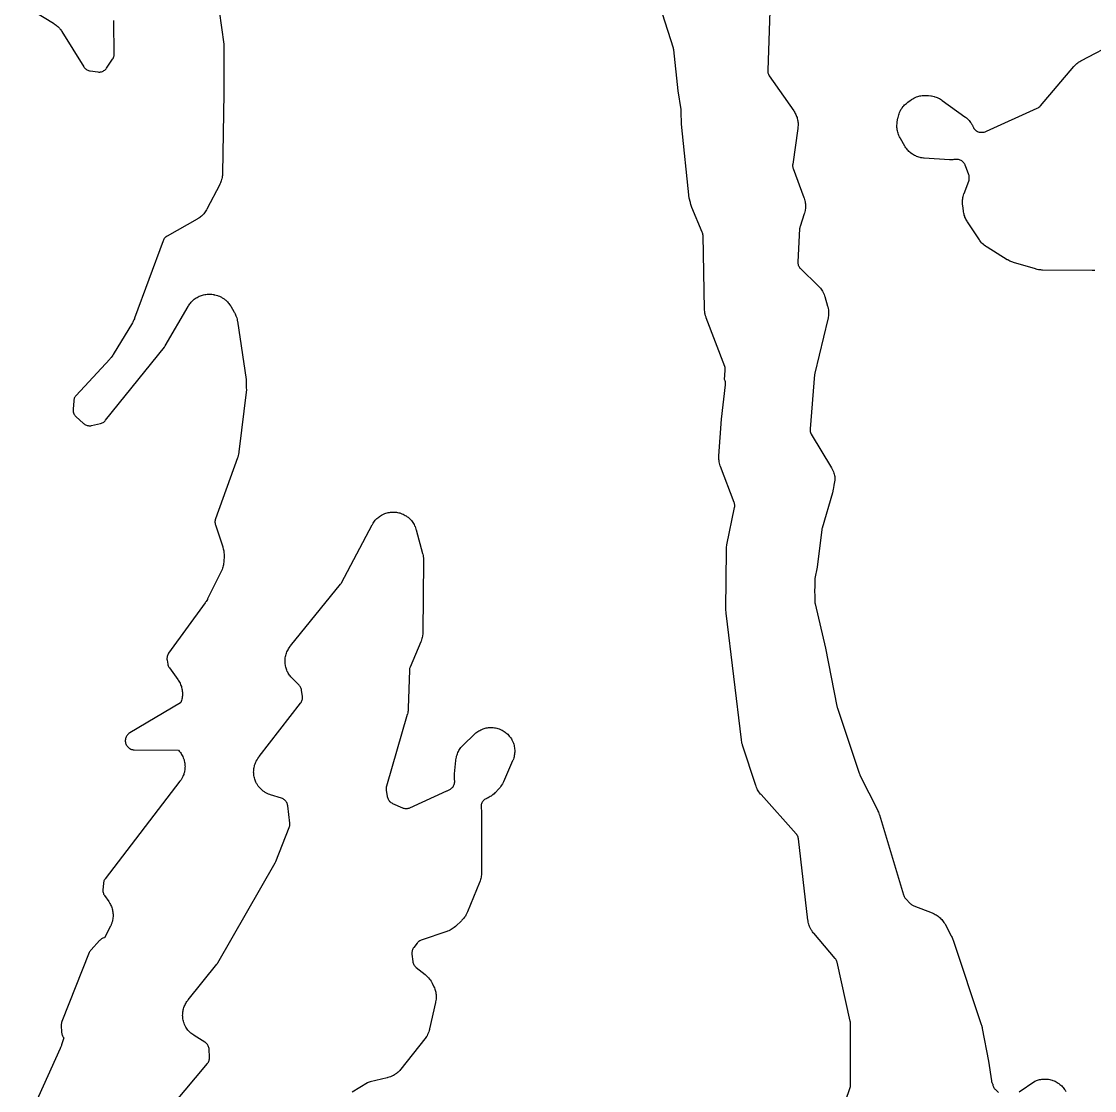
# Model space of a CAD drawing. Header units: millimetres. Extents: x 0 to 194, y 0 to 298.
# Drawn here: x 108.6 to 144.29, y 189.01 to 224.58 of the extents above; entities that cross this region are included whole.
import ezdxf

# ---------------------------------------------------------------- set-up
doc = ezdxf.new("R2010")
doc.units = ezdxf.units.MM
doc.layers.add('CUT', color=7, linetype='CONTINUOUS')

msp = doc.modelspace()

# ---------------------------------------------------------------- linework, layer by layer
at = {"layer": 'CUT'}
for points in [[(136.0105, 188.6512), (136.1632, 189.1092), (136.1717, 189.1404), (136.1769, 189.1724), (136.1786, 189.2047), (136.174, 191.2537), (136.1722, 191.2862), (136.1668, 191.3183), (135.7311, 193.2736), (135.7233, 193.3018), (135.7129, 193.3291), (135.6998, 193.3553), (135.6843, 193.38), (135.6664, 193.4032), (134.9519, 194.2396), (134.938, 194.2568), (134.9109, 194.2918), (134.8856, 194.3281), (134.868, 194.3562), (134.8464, 194.3948), (134.8317, 194.4245), (134.814, 194.4651), (134.8022, 194.4961), (134.7886, 194.5382), (134.7799, 194.5702), (134.7705, 194.6134), (134.7632, 194.6571), (134.7601, 194.679), (134.4439, 197.3802), (134.4388, 197.4104), (134.4306, 197.44), (134.4195, 197.4685), (134.4055, 197.4958), (134.3888, 197.5215), (134.3695, 197.5454), (133.1999, 198.8525), (133.1849, 198.8702), (133.1558, 198.9063), (133.1286, 198.9439), (133.1097, 198.973), (133.0865, 199.0132), (133.0707, 199.0441), (133.0517, 199.0865), (133.035, 199.1297), (133.0272, 199.1516), (132.5851, 200.4974), (132.5787, 200.5188), (132.5669, 200.5616), (132.5573, 200.6051), (132.5498, 200.6489), (132.5466, 200.671), (132.0401, 204.8908), (132.0376, 204.9192), (132.0336, 204.9901), (132.0329, 205.0185), (132.0466, 206.9889), (132.0473, 207.0107), (132.0497, 207.0543), (132.0543, 207.0977), (132.0609, 207.1409), (132.0647, 207.1624), (132.319, 208.4089), (132.3234, 208.4368), (132.325, 208.4649), (132.3241, 208.4932), (132.3205, 208.5212), (132.3142, 208.5487), (132.3054, 208.5755), (131.8525, 209.7654), (131.8444, 209.7886), (131.8294, 209.8355), (131.8171, 209.8831), (131.8098, 209.9193), (131.8027, 209.968), (131.7993, 210.0047), (131.7976, 210.0539), (131.7986, 210.1031), (131.7997, 210.1277), (131.89, 211.3412), (132.0206, 212.4833), (132.0224, 212.5099), (132.0219, 212.5366), (132.019, 212.5631), (132.0138, 212.5892), (132.0062, 212.6148), (131.9885, 212.6664), (132.0107, 212.9654), (132.0114, 212.9981), (132.0085, 213.0307), (132.002, 213.0628), (131.9921, 213.0939), (131.3786, 214.7137), (131.3702, 214.7379), (131.3549, 214.7866), (131.3423, 214.8362), (131.335, 214.8738), (131.3281, 214.9245), (131.3242, 214.9755), (131.3229, 215.001), (131.2718, 217.4551), (131.2699, 217.4837), (131.2652, 217.512), (131.2578, 217.5398), (131.2478, 217.5667), (130.8961, 218.3905), (130.8709, 218.4822), (130.854, 218.5439), (130.8504, 218.5569), (130.813, 218.6931), (130.5546, 221.1628), (130.5457, 221.5764), (130.5445, 221.5972), (130.542, 221.6256), (130.5393, 221.6463), (130.4394, 222.2643), (130.2966, 223.6297), (130.292, 223.6593), (130.2845, 223.6882), (129.6508, 225.7103)], [(115.1044, 225.491), (115.3381, 223.8196), (115.3335, 222.1925), (115.2891, 219.5181), (115.2883, 219.4972), (115.2857, 219.4556), (115.2811, 219.4142), (115.2763, 219.3833), (115.2679, 219.3425), (115.2602, 219.3122), (115.2481, 219.2723), (115.2377, 219.2429), (115.2219, 219.2043), (115.2044, 219.1664), (115.1952, 219.1477), (114.77, 218.3312), (114.7596, 218.3122), (114.7378, 218.2749), (114.7142, 218.2386), (114.6953, 218.2123), (114.6683, 218.1785), (114.6469, 218.1542), (114.6169, 218.1231), (114.5933, 218.1009), (114.5603, 218.0728), (114.5347, 218.053), (114.4992, 218.0282), (114.4627, 218.0052), (114.4441, 217.9941), (113.4448, 217.4304), (113.4193, 217.4142), (113.3956, 217.3956), (113.3738, 217.3747), (113.3543, 217.3517), (113.3371, 217.3269), (113.3226, 217.3005), (113.3107, 217.2727), (112.3651, 214.7039), (112.3572, 214.684), (112.3405, 214.6446), (112.322, 214.606), (112.3016, 214.5684), (112.291, 214.5498), (111.6526, 213.4923), (111.6402, 213.4729), (111.6145, 213.4348), (111.5868, 213.398), (111.5572, 213.3627), (111.542, 213.3454), (110.4198, 212.1357), (110.4014, 212.1138), (110.3852, 212.0903), (110.3712, 212.0653), (110.3597, 212.0391), (110.3507, 212.012), (110.3444, 211.9841), (110.3408, 211.9557), (110.3182, 211.6747), (110.3173, 211.6444), (110.3195, 211.6141), (110.3247, 211.5842), (110.3329, 211.5549), (110.344, 211.5267), (110.358, 211.4997), (110.3745, 211.4743), (110.3936, 211.4507), (110.415, 211.4291), (110.6628, 211.2029), (110.6852, 211.1843), (110.7093, 211.1681), (110.7349, 211.1542), (110.7616, 211.1429), (110.7894, 211.1342), (110.8178, 211.1282), (110.8467, 211.125), (110.8757, 211.1247), (110.9047, 211.1271), (110.9333, 211.1323), (111.237, 211.2032), (111.2643, 211.211), (111.2908, 211.2213), (111.3162, 211.2341), (111.3403, 211.2493), (111.3628, 211.2666), (111.3836, 211.286), (111.4025, 211.3073), (113.3592, 213.7397), (113.373, 213.7583), (113.3854, 213.778), (114.1444, 215.0954), (114.155, 215.1131), (114.1772, 215.1478), (114.201, 215.1814), (114.2199, 215.2058), (114.2466, 215.2372), (114.2677, 215.2597), (114.2972, 215.2885), (114.3203, 215.3091), (114.3523, 215.335), (114.3771, 215.3534), (114.4113, 215.3763), (114.442, 215.3948), (114.4795, 215.4152), (114.5148, 215.4322), (114.5555, 215.4494), (114.5865, 215.4608), (114.6287, 215.4739), (114.6607, 215.4822), (114.704, 215.4911), (114.7367, 215.4962), (114.7806, 215.5009), (114.8136, 215.5028), (114.8578, 215.5031), (114.8908, 215.5017), (114.9348, 215.4977), (114.9785, 215.4916), (115.0003, 215.488), (115.016, 215.485), (115.0367, 215.4805), (115.0779, 215.4706), (115.1185, 215.4588), (115.1485, 215.4485), (115.1879, 215.4329), (115.2168, 215.4198), (115.2545, 215.4006), (115.2821, 215.3849), (115.3178, 215.3622), (115.3438, 215.344), (115.3772, 215.318), (115.4014, 215.2974), (115.4322, 215.2684), (115.4543, 215.2457), (115.4823, 215.2139), (115.5022, 215.1892), (115.5271, 215.1549), (115.5503, 215.1196), (115.5615, 215.1016), (115.6761, 214.9082), (115.6867, 214.8893), (115.7069, 214.8509), (115.7254, 214.8116), (115.7377, 214.7815), (115.7523, 214.7406), (115.7617, 214.7095), (115.7722, 214.6674), (115.7807, 214.6249), (115.7844, 214.6035), (116.0746, 212.6649), (116.0767, 212.5814), (116.0782, 212.5205), (116.0818, 212.3756), (116.083, 212.3282), (115.8375, 210.2592), (115.8337, 210.2337), (115.8248, 210.1832), (115.813, 210.1332), (115.7983, 210.084), (115.7903, 210.0596), (115.0552, 208.0246), (115.0468, 207.9973), (115.041, 207.9693), (115.038, 207.9409), (115.0376, 207.9123), (115.0399, 207.8838), (115.045, 207.8556), (115.0527, 207.8281), (115.2972, 207.0921), (115.3032, 207.0726), (115.3143, 207.0334), (115.3236, 206.9937), (115.3292, 206.9637), (115.3349, 206.9233), (115.3377, 206.8929), (115.3397, 206.8522), (115.3399, 206.8114), (115.3395, 206.791), (115.332, 206.6119), (115.3304, 206.5884), (115.326, 206.5417), (115.3191, 206.4952), (115.3122, 206.4608), (115.3006, 206.4153), (115.2901, 206.3817), (115.2737, 206.3376), (115.2552, 206.2945), (115.2453, 206.2732), (114.7956, 205.3645), (114.7868, 205.3477), (114.7686, 205.3144), (114.749, 205.2819), (114.728, 205.2503), (114.7172, 205.2347), (113.4985, 203.557), (113.482, 203.5318), (113.4682, 203.5051), (113.4571, 203.4771), (113.4489, 203.4482), (113.4436, 203.4186), (113.4413, 203.3886), (113.442, 203.3586), (113.4457, 203.3287), (113.4697, 203.1923), (113.4756, 203.1658), (113.4839, 203.1399), (113.4945, 203.1149), (113.5073, 203.091), (113.5222, 203.0683), (113.8016, 202.6827), (113.8142, 202.6644), (113.8384, 202.6273), (113.8608, 202.5889), (113.8761, 202.5594), (113.8946, 202.5191), (113.907, 202.4882), (113.9214, 202.4462), (113.9306, 202.4143), (113.9408, 202.3711), (113.9469, 202.3384), (113.9528, 202.2945), (113.9556, 202.2613), (113.9572, 202.217), (113.9567, 202.1837), (113.9539, 202.1394), (113.9501, 202.1064), (113.9429, 202.0626), (113.936, 202.0301), (113.9245, 201.9872), (113.9143, 201.9556), (113.8987, 201.914), (113.8934, 201.9018), (112.2038, 200.9028), (112.1788, 200.8863), (112.1556, 200.8674), (112.1344, 200.8462), (112.1154, 200.8231), (112.0988, 200.7981), (112.0847, 200.7717), (112.0734, 200.7439), (112.0649, 200.7152), (112.0593, 200.6858), (112.0567, 200.6559), (112.0571, 200.626), (112.0604, 200.5962), (112.0667, 200.5669), (112.0759, 200.5384), (112.0879, 200.5109), (112.1026, 200.4848), (112.1198, 200.4603), (112.1393, 200.4376), (112.161, 200.417), (112.1847, 200.3986), (112.2101, 200.3827), (112.2369, 200.3694), (112.265, 200.3589), (112.2939, 200.3512), (112.3235, 200.3464), (112.3534, 200.3446), (113.8248, 200.3294), (113.8474, 200.303), (113.8612, 200.286), (113.8879, 200.2515), (113.9129, 200.2156), (113.9303, 200.1879), (113.9517, 200.1498), (113.9663, 200.1205), (113.9839, 200.0805), (113.9956, 200.0499), (114.0093, 200.0084), (114.018, 199.9769), (114.0275, 199.9342), (114.0331, 199.902), (114.0385, 199.8586), (114.0409, 199.826), (114.0421, 199.7823), (114.0413, 199.7495), (114.0382, 199.706), (114.0343, 199.6735), (114.027, 199.6304), (114.0199, 199.5984), (114.0085, 199.5562), (113.9984, 199.5251), (113.9829, 199.4842), (113.9698, 199.4542), (113.9504, 199.4151), (113.9344, 199.3865), (113.9113, 199.3494), (113.8865, 199.3135), (113.8736, 199.2958), (111.3893, 196.0557), (111.3729, 196.032), (111.3588, 196.0068), (111.3472, 195.9803), (111.3382, 195.9529), (111.3319, 195.9247), (111.3283, 195.8961), (111.3123, 195.6877), (111.3115, 195.6586), (111.3135, 195.6296), (111.3183, 195.6009), (111.3259, 195.5727), (111.3362, 195.5455), (111.349, 195.5194), (111.3644, 195.4946), (111.5045, 195.2912), (111.5165, 195.2728), (111.5395, 195.2357), (111.5607, 195.1975), (111.5752, 195.1681), (111.5925, 195.128), (111.6041, 195.0973), (111.6175, 195.0557), (111.626, 195.0241), (111.6353, 194.9814), (111.6407, 194.9491), (111.6458, 194.9057), (111.6481, 194.873), (111.6489, 194.8293), (111.648, 194.7966), (111.6446, 194.753), (111.6405, 194.7205), (111.6329, 194.6775), (111.6257, 194.6455), (111.614, 194.6034), (111.6037, 194.5723), (111.5879, 194.5315), (111.5702, 194.4916), (111.5609, 194.4718), (111.3682, 194.0887), (111.3421, 194.0833), (111.3143, 194.0748), (111.2875, 194.0636), (111.2619, 194.0499), (111.2378, 194.0337), (111.2153, 194.0153), (111.1947, 193.9948), (110.9162, 193.6896), (110.8989, 193.6687), (110.8834, 193.6463), (110.8701, 193.6227), (110.859, 193.5979), (109.9494, 191.3032), (109.9393, 191.2732), (109.9324, 191.2424), (109.9288, 191.2109), (109.9285, 191.1793), (109.9391, 190.9437), (109.9418, 190.915), (109.9472, 190.8866), (109.9553, 190.8589), (109.9661, 190.8321), (109.9794, 190.8065), (109.995, 190.7822), (110.0107, 190.7625), (109.9389, 190.5286), (109.9297, 190.5016), (109.9044, 190.4347), (109.8934, 190.4082), (108.6029, 187.5583)], [(133.5091, 225.2463), (133.4211, 222.9512), (133.4214, 222.9235), (133.4241, 222.896), (133.4294, 222.8689), (133.4372, 222.8423), (133.4473, 222.8166), (133.4598, 222.7919), (133.4746, 222.7685), (134.2858, 221.601), (134.2974, 221.5834), (134.3197, 221.5478), (134.3404, 221.5111), (134.3546, 221.483), (134.3718, 221.4446), (134.3833, 221.4152), (134.3968, 221.3753), (134.4055, 221.345), (134.4152, 221.3041), (134.421, 221.2731), (134.4269, 221.2314), (134.4298, 221.2), (134.4313, 221.1656), (134.4219, 221.0127), (134.2528, 219.8251), (134.2501, 219.7954), (134.2503, 219.7656), (134.2535, 219.736), (134.2596, 219.7069), (134.2686, 219.6785), (134.6255, 218.716), (134.6325, 218.6956), (134.6455, 218.6545), (134.6566, 218.6129), (134.6633, 218.5814), (134.6703, 218.5389), (134.6741, 218.5068), (134.677, 218.4639), (134.6776, 218.4316), (134.6764, 218.3886), (134.674, 218.3564), (134.6687, 218.3137), (134.6632, 218.2819), (134.6538, 218.2398), (134.6424, 218.1983), (134.6362, 218.1777), (134.4993, 217.7577), (134.4923, 217.7327), (134.4875, 217.7071), (134.485, 217.6812), (134.4246, 216.5829), (134.4244, 216.5544), (134.4269, 216.526), (134.4321, 216.4979), (134.4399, 216.4705), (134.4503, 216.4439), (134.4632, 216.4185), (134.4784, 216.3944), (134.4958, 216.3718), (134.5154, 216.351), (135.0993, 215.785), (135.1155, 215.7685), (135.1471, 215.7346), (135.1769, 215.6991), (135.1978, 215.6714), (135.2237, 215.6331), (135.2417, 215.6034), (135.2635, 215.5626), (135.2783, 215.5312), (135.2959, 215.4884), (135.3112, 215.4447), (135.3184, 215.4226), (135.4136, 215.0991), (135.4196, 215.0763), (135.4305, 215.0305), (135.439, 214.9841), (135.4436, 214.9492), (135.4472, 214.9022), (135.448, 214.8669), (135.4467, 214.8198), (135.4439, 214.7846), (135.4376, 214.7379), (135.4289, 214.6917), (135.424, 214.6686), (134.9891, 212.8731), (134.9845, 212.8505), (134.9817, 212.8276), (134.8298, 211.0232), (134.8288, 210.9921), (134.831, 210.961), (134.8365, 210.9303), (134.8451, 210.9004), (134.8567, 210.8715), (134.8713, 210.844), (135.5429, 209.722), (135.5543, 209.7019), (135.576, 209.661), (135.5956, 209.6191), (135.6086, 209.587), (135.6237, 209.5433), (135.6334, 209.51), (135.644, 209.465), (135.6501, 209.4309), (135.656, 209.385), (135.6587, 209.3504), (135.6595, 209.3173), (135.6255, 209.1502), (135.6067, 209.0583), (135.5972, 209.0115), (135.574, 208.8975), (135.23, 207.7172), (135.2241, 207.6934), (135.2202, 207.6693), (135.0682, 206.4161), (134.9928, 206.0464), (134.9883, 206.0163), (134.9868, 205.9858), (134.9873, 205.7493), (134.9759, 205.655), (134.9737, 205.6235), (134.9749, 205.5919), (134.9794, 205.5606), (134.9878, 205.5181), (134.9884, 205.2665), (134.9904, 205.2323), (134.9963, 205.1985), (135.3432, 203.7235), (135.725, 201.7954), (135.7293, 201.777), (135.7359, 201.752), (135.7413, 201.734), (136.4631, 199.5642), (136.4706, 199.5441), (136.4818, 199.5171), (136.4907, 199.4976), (137.0798, 198.3198), (137.0881, 198.3023), (137.1039, 198.2671), (137.1181, 198.2312), (137.1308, 198.1947), (137.1368, 198.1763), (137.9353, 195.5199), (137.9445, 195.4938), (137.9561, 195.4686), (137.9699, 195.4447), (137.9858, 195.4221), (138.0038, 195.401), (138.1702, 195.2237), (138.1896, 195.2047), (138.2107, 195.1876), (138.2333, 195.1724), (138.2571, 195.1594), (138.282, 195.1486), (138.8911, 194.9162), (138.9123, 194.9075), (138.9541, 194.889), (138.995, 194.8685), (139.0247, 194.8515), (139.0633, 194.8269), (139.0912, 194.807), (139.1271, 194.7787), (139.1528, 194.7561), (139.1856, 194.7242), (139.2089, 194.6991), (139.2383, 194.664), (139.259, 194.6367), (139.2846, 194.5988), (139.3083, 194.5598), (139.3197, 194.5399), (139.5271, 194.1551), (139.536, 194.1378), (139.5529, 194.1029), (139.5683, 194.0673), (139.5821, 194.0311), (139.5886, 194.0128), (140.5236, 191.2091), (140.5324, 191.1794), (140.5518, 191.1043), (140.5586, 191.074), (140.7607, 189.9874), (140.8617, 189.3295), (140.867, 189.3028), (140.8747, 189.2768), (140.8848, 189.2515), (140.8971, 189.2273), (140.9043, 189.2158), (140.9065, 189.2037), (140.9128, 189.1769), (140.9215, 189.1508), (140.9326, 189.1256), (140.9459, 189.1015), (140.9613, 189.0788), (140.9788, 189.0575), (140.9981, 189.038), (141.1001, 188.944)], [(108.6229, 225.1485), (109.6708, 224.513), (109.6885, 224.5016), (109.7235, 224.4781), (109.7573, 224.453), (109.7817, 224.433), (109.8131, 224.4048), (109.8355, 224.3827), (109.8641, 224.3517), (109.8843, 224.3275), (109.9099, 224.294), (109.9338, 224.2593), (109.9454, 224.2417), (110.676, 223.0692), (110.6927, 223.0452), (110.7116, 223.0229), (110.7326, 223.0025), (110.7554, 222.9843), (110.78, 222.9684), (110.8059, 222.955), (110.8331, 222.9441), (110.8612, 222.936), (110.8899, 222.9306), (111.144, 222.8958), (111.1742, 222.8932), (111.2045, 222.8937), (111.2345, 222.8972), (111.2641, 222.9037), (111.2929, 222.9132), (111.3205, 222.9255), (111.3468, 222.9405), (111.3714, 222.9582), (111.3941, 222.9782), (111.4147, 223.0003), (111.4329, 223.0245), (111.6352, 223.3223), (111.6509, 223.3482), (111.6639, 223.3755), (111.6742, 223.404), (111.6814, 223.4334), (111.6857, 223.4633), (111.687, 223.4936), (111.6774, 224.5681), (111.6751, 224.6023)], [(144.297, 216.2932), (144.2449, 216.2907), (144.2187, 216.2901), (142.5636, 216.305), (142.5427, 216.3056), (142.5009, 216.3079), (142.4593, 216.3122), (142.4283, 216.3168), (142.3872, 216.3249), (142.3466, 216.3349), (142.3264, 216.3404), (141.5963, 216.5567), (141.5774, 216.5628), (141.54, 216.5757), (141.5031, 216.5902), (141.4761, 216.6023), (141.4406, 216.6201), (141.406, 216.6393), (141.389, 216.6493), (140.7216, 217.0606), (140.7012, 217.0739), (140.6612, 217.1016), (140.6228, 217.1314), (140.5953, 217.1553), (140.5603, 217.1891), (140.5355, 217.2158), (140.5044, 217.2532), (140.4754, 217.2922), (140.4614, 217.3121), (140.0647, 217.9098), (140.0537, 217.9271), (140.0327, 217.9623), (140.0132, 217.9983), (139.9999, 218.026), (139.9838, 218.0637), (139.973, 218.0925), (139.9604, 218.1315), (139.9523, 218.1611), (139.9433, 218.2011), (139.9361, 218.2414), (139.933, 218.2617), (139.9077, 218.4548), (139.9054, 218.4768), (139.9018, 218.5209), (139.9004, 218.5651), (139.9009, 218.5983), (139.9039, 218.6424), (139.9077, 218.6754), (139.915, 218.719), (139.922, 218.7514), (139.9335, 218.7941), (139.9471, 218.8362), (139.9544, 218.8571), (140.1083, 219.2638), (140.1177, 219.2931), (140.124, 219.3232), (140.1272, 219.3538), (140.1273, 219.3846), (140.1242, 219.4152), (140.118, 219.4453), (140.1088, 219.4747), (139.9991, 219.7689), (139.9932, 219.7835), (139.9898, 219.7915), (139.9861, 219.8005), (139.9738, 219.8271), (139.9589, 219.8524), (139.9417, 219.8762), (139.9222, 219.8981), (139.9006, 219.918), (139.8772, 219.9357), (139.8522, 219.9511), (139.8258, 219.9639), (139.7983, 219.9741), (139.7699, 219.9816), (139.741, 219.9862), (139.7117, 219.988), (139.6824, 219.9869), (139.664, 219.9844), (139.6639, 219.9846), (139.6123, 219.9776), (139.579, 219.9748), (139.5343, 219.9733), (139.4897, 219.974), (139.4674, 219.9748), (138.6287, 220.0292), (138.6069, 220.0312), (138.5633, 220.0361), (138.5201, 220.0432), (138.488, 220.0501), (138.4456, 220.0613), (138.4143, 220.0713), (138.3733, 220.0866), (138.3431, 220.0996), (138.3038, 220.1188), (138.275, 220.1347), (138.2377, 220.1576), (138.2106, 220.1762), (138.1757, 220.2027), (138.1505, 220.2238), (138.1184, 220.2536), (138.0954, 220.277), (138.0663, 220.3098), (138.0457, 220.3353), (138.0199, 220.3708), (137.9959, 220.4074), (137.9843, 220.426), (137.8337, 220.6822), (137.8228, 220.7018), (137.802, 220.7417), (137.7832, 220.7825), (137.7706, 220.8137), (137.756, 220.8562), (137.7466, 220.8886), (137.7363, 220.9323), (137.7302, 220.9655), (137.7243, 221.01), (137.7215, 221.0436), (137.7201, 221.0885), (137.7207, 221.1222), (137.7238, 221.167), (137.7291, 221.2116), (137.7323, 221.2339), (137.7542, 221.3631), (137.7584, 221.3847), (137.7679, 221.4278), (137.7795, 221.4704), (137.7898, 221.5019), (137.8055, 221.5431), (137.8188, 221.5734), (137.8385, 221.6129), (137.8547, 221.6418), (137.8782, 221.6791), (137.8971, 221.7063), (137.9241, 221.7412), (137.9457, 221.7663), (137.976, 221.7984), (137.9998, 221.8213), (138.0332, 221.8502), (138.0678, 221.8775), (138.0855, 221.8907), (138.192, 221.9664), (138.2093, 221.9781), (138.2444, 222.0006), (138.2805, 222.0215), (138.3082, 222.0358), (138.3461, 222.0533), (138.375, 222.0651), (138.4143, 222.0789), (138.4442, 222.088), (138.4847, 222.0981), (138.5153, 222.1043), (138.5565, 222.1107), (138.5875, 222.1141), (138.6291, 222.1166), (138.6604, 222.1171), (138.7021, 222.1158), (138.7436, 222.1126), (138.7644, 222.1104), (138.8427, 222.1007), (138.865, 222.0973), (138.9093, 222.0895), (138.9533, 222.0795), (138.9857, 222.0703), (139.0284, 222.056), (139.0598, 222.0436), (139.1009, 222.0251), (139.1309, 222.0096), (139.1699, 221.9871), (139.2077, 221.9626), (139.2263, 221.9499), (139.9812, 221.4051), (139.999, 221.3916), (140.0339, 221.3637), (140.0673, 221.3342), (140.0912, 221.3108), (140.1216, 221.278), (140.1431, 221.2524), (140.17, 221.2168), (140.1888, 221.1891), (140.2121, 221.1511), (140.2281, 221.1217), (140.2475, 221.0815), (140.2523, 221.0702), (140.2655, 221.0429), (140.2814, 221.0171), (140.2998, 220.993), (140.3205, 220.9708), (140.3434, 220.9509), (140.3682, 220.9335), (140.3946, 220.9185), (140.4224, 220.9064), (140.4512, 220.8971), (140.4809, 220.8908), (140.511, 220.8874), (140.5413, 220.8872), (140.5715, 220.89), (140.6217, 220.8972), (140.6497, 220.9027), (140.6771, 220.9107), (140.7036, 220.9213), (142.3864, 221.691), (142.4153, 221.7062), (142.4424, 221.7244), (142.4674, 221.7455), (142.4899, 221.7692), (143.6042, 223.0755), (143.6187, 223.0917), (143.6483, 223.1232), (143.6795, 223.1533), (143.7038, 223.1747), (143.7377, 223.2016), (143.764, 223.2206), (143.8003, 223.2441), (143.8377, 223.2659), (143.8567, 223.2764), (145.0478, 223.8958)], [(113.6534, 188.5387), (114.7885, 189.9109), (114.8051, 189.9331), (114.8197, 189.9567), (114.832, 189.9816), (114.842, 190.0074), (114.8495, 190.0341), (114.8545, 190.0614), (114.857, 190.089), (114.8569, 190.1168), (114.8441, 190.3788), (114.8413, 190.4079), (114.8356, 190.4366), (114.8272, 190.4645), (114.8161, 190.4916), (114.8024, 190.5174), (114.7863, 190.5417), (114.7679, 190.5644), (114.7474, 190.5852), (114.7249, 190.6039), (114.7007, 190.6203), (114.3515, 190.8334), (114.3338, 190.8447), (114.2992, 190.8681), (114.2656, 190.8931), (114.2414, 190.913), (114.2103, 190.9411), (114.188, 190.9631), (114.1597, 190.9939), (114.1395, 191.018), (114.1142, 191.0513), (114.0963, 191.0771), (114.0742, 191.1126), (114.0588, 191.14), (114.0401, 191.1774), (114.0274, 191.2061), (114.0122, 191.2451), (114.0021, 191.2748), (113.9906, 191.3151), (113.9823, 191.3504), (113.9745, 191.3922), (113.9693, 191.4297), (113.9654, 191.4728), (113.9641, 191.5051), (113.9644, 191.5483), (113.9662, 191.5806), (113.9706, 191.6235), (113.9755, 191.6555), (113.984, 191.6979), (113.9919, 191.7292), (114.0044, 191.7706), (114.0153, 191.801), (114.0318, 191.841), (114.0455, 191.8703), (114.0657, 191.9084), (114.0822, 191.9363), (114.106, 191.9723), (114.1314, 192.0072), (114.1446, 192.0243), (115.104, 193.2134), (115.1181, 193.2324), (115.1307, 193.2523), (117.0455, 196.5846), (117.0558, 196.6042), (117.0646, 196.6245), (117.511, 197.7626), (117.5204, 197.7907), (117.5271, 197.8196), (117.5308, 197.849), (117.5316, 197.8787), (117.5295, 197.9083), (117.4601, 198.4804), (117.4553, 198.5085), (117.4479, 198.5359), (117.4379, 198.5626), (117.4255, 198.5882), (117.4107, 198.6124), (117.3936, 198.6352), (117.3745, 198.6563), (117.3534, 198.6754), (117.3307, 198.6925), (117.3064, 198.7073), (117.2808, 198.7198), (117.2542, 198.7298), (116.8812, 198.8499), (116.8602, 198.8572), (116.8187, 198.8729), (116.778, 198.8906), (116.7482, 198.9054), (116.7094, 198.927), (116.6812, 198.9447), (116.6447, 198.97), (116.6184, 198.9903), (116.5846, 199.0192), (116.5604, 199.042), (116.5296, 199.074), (116.5078, 199.0991), (116.4803, 199.134), (116.4611, 199.1611), (116.4372, 199.1985), (116.4207, 199.2274), (116.4006, 199.267), (116.387, 199.2974), (116.371, 199.3388), (116.3605, 199.3704), (116.3485, 199.4131), (116.3412, 199.4456), (116.3335, 199.4893), (116.3294, 199.5223), (116.3261, 199.5666), (116.3253, 199.5999), (116.3264, 199.6443), (116.3288, 199.6774), (116.3343, 199.7215), (116.34, 199.7543), (116.3498, 199.7976), (116.3587, 199.8296), (116.3727, 199.8718), (116.3887, 199.9132), (116.3972, 199.9337), (116.4002, 199.9402), (116.412, 199.9646), (116.4369, 200.0127), (116.4648, 200.0591), (116.4953, 200.1038), (116.5113, 200.1257), (117.8865, 201.8967), (117.9037, 201.9213), (117.9183, 201.9475), (117.9303, 201.975), (117.9394, 202.0035), (117.9457, 202.0329), (117.949, 202.0627), (117.9493, 202.0927), (117.9466, 202.1225), (117.918, 202.3259), (117.9129, 202.3529), (117.9053, 202.3794), (117.8954, 202.4051), (117.8831, 202.4298), (117.8687, 202.4532), (117.8521, 202.4752), (117.8336, 202.4956), (117.6061, 202.7243), (117.5918, 202.7394), (117.5637, 202.7704), (117.5371, 202.8026), (117.5183, 202.8277), (117.4948, 202.8622), (117.4785, 202.8889), (117.4583, 202.9255), (117.4445, 202.9536), (117.4278, 202.9918), (117.4166, 203.0211), (117.4035, 203.0608), (117.3951, 203.0909), (117.3858, 203.1317), (117.3802, 203.1625), (117.3747, 203.2039), (117.3719, 203.2367), (117.3702, 203.2807), (117.3707, 203.319), (117.3736, 203.3653), (117.3776, 203.3997), (117.3853, 203.4454), (117.3928, 203.4793), (117.4051, 203.5239), (117.416, 203.5569), (117.4329, 203.6), (117.4472, 203.6316), (117.4684, 203.6728), (117.4858, 203.7028), (117.5111, 203.7416), (117.5384, 203.779), (117.5525, 203.7974), (119.2169, 205.8497), (119.2343, 205.8734), (119.2493, 205.8987), (120.2645, 207.8236), (120.2754, 207.8432), (120.2982, 207.8817), (120.3229, 207.919), (120.3428, 207.946), (120.3711, 207.9807), (120.3936, 208.0056), (120.4252, 208.0373), (120.45, 208.0598), (120.4846, 208.0882), (120.5115, 208.1082), (120.5488, 208.133), (120.5776, 208.1502), (120.6171, 208.1712), (120.6475, 208.1854), (120.6889, 208.2024), (120.7205, 208.2135), (120.7634, 208.2263), (120.796, 208.2343), (120.84, 208.2427), (120.8732, 208.2474), (120.9178, 208.2514), (120.9513, 208.2528), (120.996, 208.2523), (121.0295, 208.2504), (121.074, 208.2455), (121.1071, 208.2402), (121.1509, 208.2309), (121.1833, 208.2224), (121.226, 208.2088), (121.2574, 208.197), (121.2985, 208.1793), (121.3286, 208.1645), (121.3677, 208.1428), (121.3962, 208.125), (121.433, 208.0995), (121.4595, 208.079), (121.4936, 208.05), (121.518, 208.027), (121.549, 207.9947), (121.571, 207.9694), (121.5986, 207.9342), (121.618, 207.9068), (121.642, 207.869), (121.6586, 207.8399), (121.6787, 207.7999), (121.6923, 207.7692), (121.7083, 207.7274), (121.7223, 207.6849), (121.7287, 207.6635), (121.9459, 206.8706), (121.951, 206.8505), (121.9601, 206.81), (121.9673, 206.7691), (121.9713, 206.7382), (121.9747, 206.6969), (121.9762, 206.6554), (121.9765, 206.6346), (121.9537, 204.261), (121.953, 204.2391), (121.9504, 204.1952), (121.9457, 204.1516), (121.9406, 204.1191), (121.9317, 204.0761), (121.9234, 204.0443), (121.9103, 204.0023), (121.8952, 203.9611), (121.8872, 203.9407), (121.5306, 203.0977), (121.521, 203.0717), (121.5139, 203.045), (121.5092, 203.0178), (121.5071, 202.9902), (121.4676, 201.7293), (121.4666, 201.7105), (121.4639, 201.673), (121.4596, 201.6357), (121.4552, 201.6079), (121.4478, 201.571), (121.4388, 201.5345), (121.434, 201.5164), (120.7441, 199.1351), (120.7367, 199.103), (120.7329, 199.0704), (120.7326, 199.0376), (120.736, 199.0049), (120.7701, 198.7879), (120.7763, 198.7587), (120.7853, 198.7302), (120.797, 198.7027), (120.8115, 198.6766), (120.8285, 198.652), (120.8478, 198.6292), (120.8694, 198.6085), (120.8928, 198.59), (120.918, 198.5739), (120.9447, 198.5605), (121.272, 198.4151), (121.2983, 198.4049), (121.3255, 198.3972), (121.3532, 198.392), (121.3813, 198.3895), (121.4095, 198.3897), (121.4376, 198.3925), (121.4653, 198.3979), (121.4923, 198.4059), (121.5185, 198.4164), (122.7451, 198.9769), (122.748, 198.9783), (122.7601, 198.984), (122.8046, 199.0042), (122.8242, 199.012), (122.8504, 199.0238), (122.8753, 199.0382), (122.8988, 199.0548), (122.9205, 199.0736), (122.9404, 199.0945), (122.9581, 199.1171), (122.9737, 199.1413), (122.9868, 199.1669), (122.9974, 199.1936), (123.0054, 199.2213), (123.0107, 199.2495), (123.0133, 199.2782), (123.0131, 199.3069), (123.0102, 199.3355), (123.0069, 199.3577), (123.0024, 199.4021), (123.0007, 199.4355), (123.0007, 199.4802), (123.0029, 199.5248), (123.0045, 199.5471), (123.0484, 199.9907), (123.0512, 200.0132), (123.0579, 200.058), (123.0669, 200.1024), (123.0753, 200.1353), (123.0887, 200.1786), (123.1003, 200.2104), (123.118, 200.2521), (123.1328, 200.2827), (123.1546, 200.3224), (123.1724, 200.3513), (123.198, 200.3886), (123.2186, 200.4156), (123.2479, 200.4502), (123.2789, 200.4832), (123.2948, 200.4993), (123.6676, 200.8587), (123.6839, 200.8736), (123.7172, 200.9027), (123.7519, 200.9301), (123.7789, 200.9494), (123.8161, 200.9733), (123.8449, 200.9898), (123.8843, 201.0099), (123.9145, 201.0235), (123.9557, 201.0396), (123.9871, 201.0502), (124.0296, 201.0622), (124.0619, 201.0696), (124.1055, 201.0774), (124.1383, 201.0816), (124.1824, 201.0851), (124.2155, 201.0861), (124.2598, 201.0852), (124.2928, 201.0829), (124.3367, 201.0777), (124.3694, 201.0722), (124.4126, 201.0627), (124.4446, 201.054), (124.4866, 201.0403), (124.5176, 201.0285), (124.5581, 201.0107), (124.5878, 200.996), (124.6263, 200.9743), (124.6544, 200.9567), (124.6907, 200.9314), (124.7169, 200.9111), (124.7505, 200.8823), (124.7745, 200.8595), (124.8051, 200.8276), (124.8269, 200.8026), (124.8542, 200.7678), (124.8734, 200.7408), (124.8971, 200.7035), (124.9136, 200.6747), (124.9335, 200.6352), (124.9471, 200.605), (124.9631, 200.5638), (124.9736, 200.5323), (124.9855, 200.4897), (124.9928, 200.4574), (125.0005, 200.4139), (125.0046, 200.381), (125.008, 200.3369), (125.0088, 200.3038), (125.0078, 200.2595), (125.0055, 200.2265), (125.0001, 200.1826), (124.9945, 200.1499), (124.9849, 200.1067), (124.9761, 200.0748), (124.9623, 200.0328), (124.9464, 199.9915), (124.938, 199.9711), (124.6319, 199.2781), (124.6209, 199.255), (124.5976, 199.2094), (124.5717, 199.1653), (124.5505, 199.1334), (124.5198, 199.0924), (124.4868, 199.0533), (124.4698, 199.0342), (124.367, 198.9255), (124.3513, 198.9097), (124.319, 198.8788), (124.2853, 198.8495), (124.2589, 198.8289), (124.2224, 198.8031), (124.1942, 198.7852), (124.1553, 198.7632), (124.1254, 198.7482), (124.0846, 198.7301), (124.0811, 198.7288), (124.0546, 198.7171), (124.0294, 198.703), (124.0056, 198.6865), (123.9836, 198.6677), (123.9634, 198.647), (123.9454, 198.6244), (123.9296, 198.6001), (123.9162, 198.5745), (123.9054, 198.5477), (123.8972, 198.52), (123.8917, 198.4916), (123.8889, 198.4628), (123.8889, 198.4339), (123.8918, 198.4051), (123.8955, 198.3794), (123.8998, 198.3358), (123.9019, 198.2921), (123.9024, 198.2702), (123.9021, 196.2461), (123.9016, 196.2242), (123.8995, 196.1806), (123.8952, 196.137), (123.8904, 196.1046), (123.882, 196.0617), (123.8741, 196.0299), (123.8615, 195.9881), (123.8469, 195.9469), (123.8391, 195.9264), (123.438, 194.948), (123.4283, 194.926), (123.4077, 194.8826), (123.3848, 194.8403), (123.366, 194.8096), (123.3388, 194.77), (123.3168, 194.7415), (123.2855, 194.7051), (123.2523, 194.6704), (123.2352, 194.6534), (123.0515, 194.4809), (123.0338, 194.465), (122.9975, 194.4344), (122.9596, 194.4056), (122.9301, 194.3857), (122.8894, 194.3611), (122.8579, 194.3444), (122.8149, 194.3242), (122.7708, 194.3064), (122.7485, 194.2981), (121.8997, 194.0062), (121.8732, 193.9956), (121.8478, 193.9826), (121.8238, 193.9673), (121.8014, 193.9497), (121.7807, 193.9301), (121.762, 193.9086), (121.6523, 193.77), (121.6352, 193.746), (121.6205, 193.7205), (121.6084, 193.6936), (121.5989, 193.6657), (121.5923, 193.637), (121.5885, 193.6078), (121.5876, 193.5783), (121.5896, 193.5489), (121.6185, 193.3027), (121.6233, 193.2737), (121.631, 193.2453), (121.6414, 193.2178), (121.6545, 193.1915), (121.67, 193.1665), (121.6879, 193.1432), (121.7081, 193.1218), (121.7302, 193.1025), (122.0286, 192.8662), (122.0476, 192.8502), (122.0847, 192.8174), (122.1199, 192.7825), (122.1448, 192.755), (122.176, 192.7165), (122.1977, 192.6864), (122.2245, 192.6447), (122.2489, 192.6016), (122.2605, 192.5797), (122.3084, 192.483), (122.3176, 192.4632), (122.3351, 192.4233), (122.3506, 192.3825), (122.3607, 192.3514), (122.3722, 192.3093), (122.3792, 192.2774), (122.3866, 192.2344), (122.3905, 192.2019), (122.3936, 192.1584), (122.3944, 192.1257), (122.3933, 192.0821), (122.3909, 192.0495), (122.3856, 192.0062), (122.3782, 191.9632), (122.374, 191.9418), (122.1776, 191.0592), (122.1727, 191.0395), (122.1621, 191.0003), (122.1498, 190.9616), (122.1392, 190.9331), (122.1234, 190.8956), (122.1103, 190.8682), (122.0912, 190.8323), (122.0757, 190.8061), (122.0534, 190.7722), (122.0297, 190.7393), (122.0174, 190.7231), (121.2245, 189.7232), (121.2107, 189.7067), (121.1825, 189.6744), (121.1527, 189.6434), (121.1293, 189.6213), (121.0967, 189.5933), (121.0713, 189.5736), (121.0362, 189.5488), (121.0091, 189.5316), (120.9718, 189.5103), (120.9431, 189.4957), (120.9039, 189.4781), (120.874, 189.4663), (120.8333, 189.4525), (120.792, 189.4406), (120.7712, 189.4352), (120.1997, 189.3003), (120.1686, 189.2912), (120.1387, 189.2788), (120.1103, 189.2632), (119.6047, 188.949)], [(141.7878, 188.9629), (142.3082, 189.3169), (142.3196, 189.3223), (142.3595, 189.3389), (142.39, 189.3499), (142.4314, 189.3626), (142.4628, 189.3706), (142.5052, 189.3792), (142.5372, 189.3842), (142.5802, 189.3887), (142.6126, 189.3906), (142.6558, 189.391), (142.6882, 189.3897), (142.7313, 189.386), (142.7634, 189.3816), (142.806, 189.3737), (142.8375, 189.3663), (142.8791, 189.3543), (142.9098, 189.3439), (142.95, 189.3281), (142.9796, 189.3147), (143.0181, 189.2951), (143.0462, 189.279), (143.0827, 189.2557), (143.1092, 189.237), (143.1432, 189.2103), (143.1678, 189.1891), (143.1991, 189.1593), (143.2215, 189.1359), (143.2498, 189.1032), (143.2698, 189.0777), (143.2949, 189.0424), (143.3124, 189.0151), (143.334, 188.9776)]]:
    msp.add_lwpolyline(points, dxfattribs=at)

doc.saveas('drawing.dxf')
